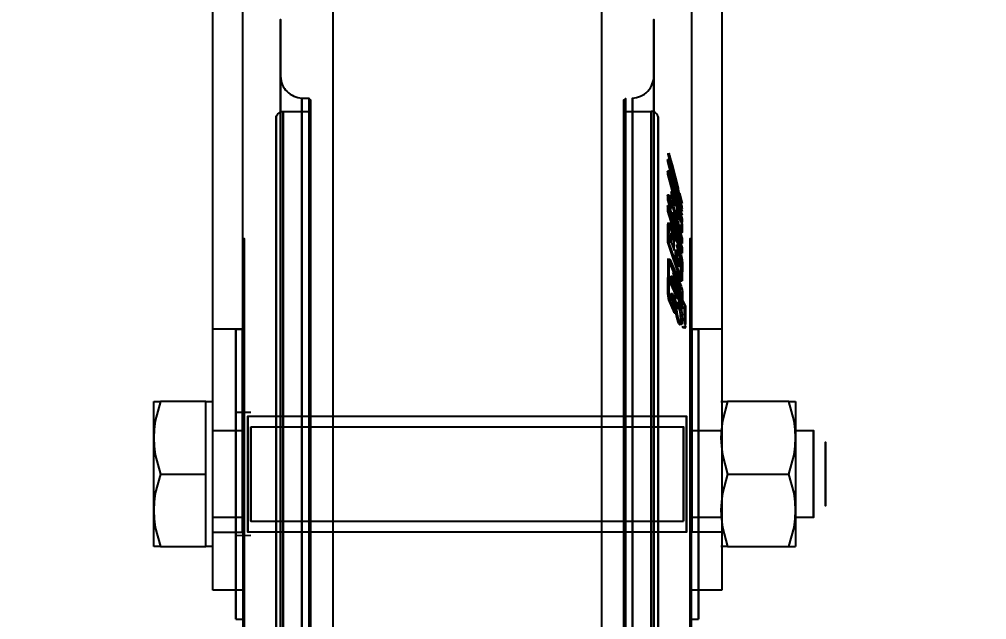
# Model space of a CAD drawing. Header units: millimetres. Extents: x 10366 to 13995, y 24552 to 29685.
# Drawn here: x 12621.7 to 12688.4, y 27981.8 to 28023.2 of the extents above; entities that cross this region are included whole.
import ezdxf

# ---------------------------------------------------------------- set-up
doc = ezdxf.new("R2010")
doc.units = ezdxf.units.MM
doc.header["$LTSCALE"] = 3
doc.layers.add('DomyÅ›lny', color=7, linetype='Continuous')
doc.styles.get("Standard").update_dxf_attribs({"font": 'arial.ttf'})
doc.dimstyles.new('MATEUSZ', dxfattribs={"dimtxt": 35, "dimasz": 16, "dimexe": 0.18, "dimexo": 0.0625, "dimgap": 0.09, "dimtad": 0, "dimdec": 0, "dimdsep": 46, "dimtxsty": 'Standard', "dimblk": 'DOT', "dimcen": 0.09, "dimse1": 1, "dimse2": 1, "dimadec": 0, "dimazin": 0, "dimtfac": 1, "dimtdec": 0, "dimtofl": 0, "dimtmove": 0, "dimatfit": 3, "dimfxl": 1, "dimtolj": 1, "dimtzin": 0, "dimlwd": 9, "dimlwe": 9, "dimarcsym": 0})

# ---------------------------------------------------------------- blocks, each defined once
blk = doc.blocks.new('_Dot')
at = {"color": 0, "linetype": 'ByBlock', "lineweight": -2}
blk.add_line((-0.5, 0), (-1, 0), dxfattribs=at)
at = {"color": 0, "linetype": 'ByBlock', "const_width": 0.5}
blk.add_lwpolyline([(-0.25, 0, 1), (0.25, 0, 1)], format="xyb", close=True, dxfattribs=at)
blk = doc.blocks.new('*D19')
at = {"color": 0, "lineweight": 9, "transparency": 16777216}
for p, q in [((12499.035, 27999.828), (12499.035, 28015.828)), ((12499.035, 27938.583), (12499.035, 27922.583))]:
    blk.add_line(p, q, dxfattribs=at)
at = {"layer": 'Defpoints', "color": 0, "transparency": 16777216}
for p in [(12670.171, 27983.828), (12499.035, 27954.583), (12520.255, 27954.583)]:
    blk.add_point(p, dxfattribs=at)
at = {"color": 0, "lineweight": 9, "transparency": 16777216, "xscale": 16, "yscale": 16, "zscale": 16}
for p, rotation in [((12499.035, 27983.828), 270), ((12499.035, 27954.583), 90)]:
    blk.add_blockref('_Dot', p, dxfattribs=dict(at, rotation=rotation))
at = {"color": 0, "transparency": 16777216, "insert": (12499.035, 27897.09), "char_height": 35, "attachment_point": 5, "rotation": 90}
blk.add_mtext('\\A1;29', dxfattribs=at)
blk = doc.blocks.new('*D21')
at = {"color": 0, "lineweight": 9, "transparency": 16777216}
for p, q in [((12686.171, 27894.429), (12867.817, 27894.429)), ((13128.238, 27894.429), (12946.592, 27894.429))]:
    blk.add_line(p, q, dxfattribs=at)
at = {"layer": 'Defpoints', "color": 0, "transparency": 16777216}
for p in [(12670.171, 27983.828), (13144.238, 27983.828), (13144.238, 27894.429)]:
    blk.add_point(p, dxfattribs=at)
at = {"color": 0, "lineweight": 9, "transparency": 16777216, "xscale": 16, "yscale": 16, "zscale": 16, "rotation": 180}
blk.add_blockref('_Dot', (12670.171, 27894.429), dxfattribs=at)
at = {"color": 0, "lineweight": 9, "transparency": 16777216, "xscale": 16, "yscale": 16, "zscale": 16}
blk.add_blockref('_Dot', (13144.238, 27894.429), dxfattribs=at)
at = {"color": 0, "transparency": 16777216, "insert": (12907.204, 27894.429), "char_height": 35, "attachment_point": 5}
blk.add_mtext('\\A1;474', dxfattribs=at)

msp = doc.modelspace()

# ---------------------------------------------------------------- linework, layer by layer
at = {"layer": 'DomyÅ›lny'}
for p, q in [((12635.053, 28001.809), (12635.053, 28029.498)), ((12637.112, 28029.498), (12637.112, 28001.809)), ((12668.111, 28001.809), (12668.111, 28029.498)), ((12670.171, 28029.498), (12670.171, 28001.809)), ((12641.701, 28017.728), (12641.202, 28017.729)), ((12639.927, 28016.828), (12641.695, 28016.828)), ((12663.528, 28016.828), (12665.297, 28016.828)), ((12666.424, 28013.525), (12666.53, 28013.525)), ((12667.34, 28010.122), (12666.424, 28013.525)), ((12666.45, 28013.894), (12666.556, 28013.894)), ((12666.451, 28013.905), (12666.557, 28013.905)), ((12666.53, 28013.525), (12667.446, 28010.122)), ((12666.422, 28013.371), (12666.528, 28013.371)), ((12666.423, 28012.498), (12666.529, 28012.498)), ((12666.537, 28012.718), (12666.43, 28012.718)), ((12666.424, 28011.087), (12666.531, 28011.087)), ((12666.608, 28010.483), (12666.424, 28011.087)), ((12666.531, 28011.087), (12666.714, 28010.483)), ((12666.682, 28011.299), (12666.788, 28011.299)), ((12666.86, 28010.684), (12666.682, 28011.299)), ((12666.788, 28011.299), (12666.967, 28010.684)), ((12667.264, 28011.207), (12667.45, 28010.5)), ((12666.528, 28010.738), (12666.422, 28010.738)), ((12666.422, 28010.738), (12666.605, 28010.134)), ((12666.424, 28010.332), (12666.53, 28010.332)), ((12667.34, 28007.435), (12666.424, 28010.332)), ((12666.711, 28010.134), (12666.528, 28010.738)), ((12666.53, 28010.332), (12667.446, 28007.435)), ((12666.605, 28010.134), (12666.711, 28010.134)), ((12666.787, 28010.241), (12667.447, 28008.068)), ((12666.967, 28010.684), (12666.86, 28010.684)), ((12666.422, 28009.944), (12666.528, 28009.944)), ((12667.015, 28010.076), (12667.221, 28009.366)), ((12667.264, 28009.66), (12667.448, 28009.028)), ((12666.436, 28008.982), (12666.542, 28008.982)), ((12666.71, 28008.586), (12666.6, 28008.906)), ((12666.706, 28008.906), (12666.816, 28008.586)), ((12667.338, 28009.186), (12667.444, 28009.186)), ((12667.448, 28009.028), (12667.342, 28009.028)), ((12666.712, 28008.349), (12666.605, 28008.349)), ((12666.614, 28008.401), (12666.721, 28008.401)), ((12666.65, 28008.329), (12666.757, 28008.329)), ((12666.65, 28008.329), (12666.74, 28008.068)), ((12666.846, 28008.068), (12666.757, 28008.329)), ((12667.45, 28008.533), (12667.344, 28008.533)), ((12666.424, 28007.822), (12666.53, 28007.822)), ((12666.708, 28007.776), (12666.889, 28007.249)), ((12666.987, 28007.897), (12666.881, 28007.897)), ((12667.176, 28007.27), (12667.046, 28007.649)), ((12667.152, 28007.649), (12667.282, 28007.27)), ((12667.338, 28007.718), (12667.444, 28007.718)), ((12667.447, 28008.068), (12667.34, 28008.068)), ((12667.446, 28007.435), (12667.34, 28007.435)), ((12667.029, 28007.281), (12667.132, 28006.982)), ((12667.238, 28006.982), (12667.132, 28006.982)), ((12667.238, 28006.982), (12667.136, 28007.281)), ((12667.176, 28007.27), (12667.282, 28007.27)), ((12667.338, 28007.046), (12667.444, 28007.046)), ((12666.444, 28006.506), (12666.551, 28006.506)), ((12667.174, 28006.108), (12666.981, 28006.672)), ((12667.087, 28006.672), (12667.281, 28006.108)), ((12667.458, 28006.361), (12667.352, 28006.361)), ((12666.661, 28005.469), (12666.767, 28005.469)), ((12666.833, 28005.629), (12666.803, 28005.718)), ((12666.775, 28004.945), (12666.669, 28004.945)), ((12667.338, 28005.156), (12667.444, 28005.156)), ((12666.432, 28004.293), (12666.538, 28004.293)), ((12666.671, 28004.269), (12666.777, 28004.269)), ((12666.671, 28004.269), (12667.132, 28003.228)), ((12667.238, 28003.228), (12666.777, 28004.269)), ((12667.164, 28004.332), (12667.27, 28004.332)), ((12667.466, 28004.319), (12667.359, 28004.319)), ((12667.17, 28003.482), (12667.276, 28003.482)), ((12667.171, 28003.896), (12667.277, 28003.896)), ((12666.879, 28002.95), (12666.985, 28002.95)), ((12667.366, 28003.215), (12667.473, 28003.215)), ((12667.693, 28003.377), (12667.587, 28003.377)), ((12667.142, 28002.312), (12667.248, 28002.312)), ((12667.356, 28002.426), (12667.462, 28002.426)), ((12667.598, 28002.15), (12667.705, 28002.15)), ((12635.053, 27987.828), (12635.053, 28001.809)), ((12637.112, 28001.809), (12635.053, 28001.809)), ((12636.649, 28001.828), (12637.164, 28001.828)), ((12637.112, 27987.828), (12637.112, 28001.809)), ((12667.594, 28002.051), (12667.7, 28002.051)), ((12668.059, 28001.828), (12668.574, 28001.828)), ((12670.171, 28001.809), (12668.111, 28001.809)), ((12668.111, 28001.809), (12668.111, 27987.828)), ((12670.171, 28001.809), (12670.171, 27987.828)), ((12634.589, 27996.828), (12631.445, 27996.828)), ((12634.589, 27994.328), (12634.589, 27996.828)), ((12634.589, 27996.828), (12635.104, 27996.828)), ((12674.808, 27996.828), (12670.579, 27996.828)), ((12637.68, 27996.064), (12636.648, 27996.078)), ((12637.473, 27995.828), (12667.75, 27995.828)), ((12635.104, 27994.828), (12637.164, 27994.828)), ((12637.679, 27995.078), (12667.545, 27995.078)), ((12668.059, 27994.828), (12670.119, 27994.828)), ((12675.268, 27994.828), (12676.504, 27994.828)), ((12634.589, 27991.828), (12634.589, 27994.328)), ((12631.445, 27991.828), (12634.589, 27991.828)), ((12634.589, 27989.328), (12634.589, 27991.828)), ((12670.579, 27991.828), (12674.808, 27991.828)), ((12634.589, 27986.828), (12634.589, 27989.328)), ((12637.164, 27988.828), (12635.104, 27988.828)), ((12670.119, 27988.828), (12668.059, 27988.828)), ((12676.504, 27988.828), (12675.268, 27988.828)), ((12637.679, 27988.578), (12667.545, 27988.578)), ((12635.053, 27987.828), (12637.112, 27987.828)), ((12637.68, 27987.592), (12636.648, 27987.578)), ((12667.75, 27987.828), (12637.473, 27987.828)), ((12670.171, 27987.828), (12668.111, 27987.828)), ((12631.445, 27986.828), (12634.589, 27986.828)), ((12635.104, 27986.828), (12634.589, 27986.828)), ((12670.579, 27986.828), (12674.808, 27986.828)), ((12637.112, 27983.828), (12635.053, 27983.828)), ((12670.171, 27983.828), (12668.111, 27983.828)), ((12636.649, 27981.828), (12637.164, 27981.828)), ((12668.059, 27981.828), (12668.574, 27981.828))]:
    msp.add_line(p, q, dxfattribs=at)
for points in [[(12643.343, 28027.946, 0), (12643.343, 28027.946, 0), (12643.343, 28027.946, 0), (12643.343, 28027.946, 0), (12643.343, 28027.946, 0), (12643.343, 28027.946, 0), (12643.343, 28027.946, 0), (12643.343, 28027.946, 0), (12643.343, 28027.946, 0), (12643.343, 28027.946, 0), (12643.343, 28027.944, 0), (12643.343, 28027.936, 0), (12643.343, 28027.907, 0), (12643.343, 28027.786, 0), (12643.343, 28027.285, 0), (12643.343, 28025.163, 0), (12643.343, 28003.283, 0), (12643.343, 27962.583, 0)], [(12661.88, 28027.946, 0), (12661.88, 28027.946, 0), (12661.88, 28027.946, 0), (12661.88, 28027.946, 0), (12661.88, 28027.946, 0), (12661.88, 28027.946, 0), (12661.88, 28027.946, 0), (12661.88, 28027.946, 0), (12661.88, 28027.946, 0), (12661.88, 28027.946, 0), (12661.88, 28027.944, 0), (12661.88, 28027.936, 0), (12661.88, 28027.907, 0), (12661.88, 28027.786, 0), (12661.88, 28027.285, 0), (12661.88, 28025.163, 0), (12661.88, 28003.283, 0), (12661.88, 27962.583, 0)], [(12639.739, 27977.247, 0), (12639.739, 28016.121, 0), (12639.739, 28021.499, 0), (12639.739, 28022.776, 0), (12639.739, 28023.079, 0), (12639.739, 28023.153, 0), (12639.739, 28023.171, 0), (12639.739, 28023.175, 0), (12639.739, 28023.176, 0), (12639.739, 28023.176, 0), (12639.739, 28023.176, 0), (12639.739, 28023.176, 0), (12639.739, 28023.176, 0), (12639.739, 28023.176, 0), (12639.739, 28023.176, 0), (12639.739, 28023.176, 0), (12639.739, 28023.176, 0), (12639.739, 28023.176, 0), (12639.739, 28023.176, 0), (12639.739, 28023.176, 0), (12639.739, 28023.176, 0), (12639.739, 28023.176, 0), (12639.739, 28023.176, 0), (12639.739, 28023.176, 0), (12639.739, 28023.174, 0), (12639.739, 28023.166, 0), (12639.739, 28023.135, 0), (12639.739, 28023.008, 0), (12639.739, 28022.478, 0), (12639.739, 28020.23, 0), (12639.739, 27962.583, 0)], [(12665.485, 27977.247, 0), (12665.485, 28016.121, 0), (12665.485, 28021.499, 0), (12665.485, 28022.776, 0), (12665.485, 28023.079, 0), (12665.485, 28023.153, 0), (12665.485, 28023.171, 0), (12665.485, 28023.175, 0), (12665.485, 28023.176, 0), (12665.485, 28023.176, 0), (12665.485, 28023.176, 0), (12665.485, 28023.176, 0), (12665.485, 28023.176, 0), (12665.485, 28023.176, 0), (12665.485, 28023.176, 0), (12665.485, 28023.176, 0), (12665.485, 28023.176, 0), (12665.485, 28023.176, 0), (12665.485, 28023.176, 0), (12665.485, 28023.176, 0), (12665.485, 28023.176, 0), (12665.485, 28023.176, 0), (12665.485, 28023.176, 0), (12665.485, 28023.176, 0), (12665.485, 28023.174, 0), (12665.485, 28023.166, 0), (12665.485, 28023.135, 0), (12665.485, 28023.008, 0), (12665.485, 28022.478, 0), (12665.485, 28020.23, 0), (12665.485, 27962.583, 0)], [(12639.739, 28019.251, 0), (12639.746, 28019.106, 0), (12639.769, 28018.956, 0), (12639.806, 28018.813, 0), (12639.858, 28018.674, 0), (12639.922, 28018.542, 0), (12639.999, 28018.418, 0), (12640.088, 28018.301, 0), (12640.186, 28018.196, 0), (12640.294, 28018.1, 0), (12640.409, 28018.015, 0), (12640.531, 28017.941, 0), (12640.66, 28017.879, 0), (12640.791, 28017.83, 0), (12640.927, 28017.792, 0), (12641.064, 28017.766, 0), (12641.202, 28017.753, 0)], [(12664.021, 28017.753, 0), (12664.295, 28017.792, 0), (12664.434, 28017.83, 0), (12664.571, 28017.882, 0), (12664.705, 28017.948, 0), (12664.833, 28018.028, 0), (12664.954, 28018.12, 0), (12665.065, 28018.223, 0), (12665.165, 28018.337, 0), (12665.252, 28018.459, 0), (12665.325, 28018.587, 0), (12665.384, 28018.72, 0), (12665.43, 28018.854, 0), (12665.461, 28018.989, 0), (12665.479, 28019.122, 0), (12665.485, 28019.251, 0)], [(12641.202, 27969.099, 0), (12641.202, 28013.834, 0), (12641.202, 28017.635, 0), (12641.202, 28017.731, 0), (12641.202, 28017.75, 0), (12641.202, 28017.753, 0), (12641.202, 28017.753, 0), (12641.202, 28017.753, 0), (12641.202, 28017.753, 0), (12641.202, 28017.753, 0), (12641.202, 28017.753, 0), (12641.202, 28017.753, 0), (12641.202, 28017.753, 0), (12641.202, 28017.753, 0), (12641.202, 28017.753, 0), (12641.202, 28017.753, 0), (12641.202, 28017.753, 0), (12641.202, 28017.751, 0), (12641.202, 28017.743, 0), (12641.202, 28017.709, 0), (12641.202, 28017.572, 0), (12641.202, 28016.997, 0), (12641.202, 28014.558, 0), (12641.202, 27965.902, 0)], [(12641.202, 27965.902, 0), (12641.202, 27965.902, 0), (12641.202, 27965.902, 0), (12641.202, 27965.902, 0), (12641.202, 27965.902, 0), (12641.202, 27965.902, 0), (12641.202, 27965.902, 0), (12641.202, 27965.903, 0), (12641.202, 27965.903, 0), (12641.202, 27965.903, 0), (12641.202, 27965.905, 0), (12641.202, 27965.914, 0), (12641.202, 27965.947, 0), (12641.202, 27966.085, 0), (12641.202, 27966.659, 0), (12641.202, 27969.099, 0), (12641.202, 28017.753, 0)], [(12641.701, 27965.928, 0), (12641.701, 27965.928, 0), (12641.701, 27965.928, 0), (12641.701, 27965.928, 0), (12641.701, 27965.928, 0), (12641.701, 27965.928, 0), (12641.701, 27965.928, 0), (12641.701, 27965.928, 0), (12641.701, 27965.928, 0), (12641.701, 27965.929, 0), (12641.701, 27965.931, 0), (12641.701, 27965.939, 0), (12641.701, 27965.972, 0), (12641.701, 27966.11, 0), (12641.701, 27966.684, 0), (12641.701, 27969.121, 0), (12641.701, 28017.728, 0)], [(12641.701, 27969.12, 0), (12641.701, 28017.728, 0), (12641.701, 28017.728, 0), (12641.701, 28017.728, 0), (12641.701, 28017.728, 0), (12641.701, 28017.728, 0), (12641.701, 28017.728, 0), (12641.701, 28017.728, 0), (12641.701, 28017.728, 0), (12641.701, 28017.727, 0), (12641.701, 28017.725, 0), (12641.701, 28017.717, 0), (12641.701, 28017.684, 0), (12641.701, 28017.546, 0), (12641.701, 28016.972, 0), (12641.701, 28014.535, 0), (12641.701, 27969.844, 0)], [(12641.798, 27969.208, 0), (12641.798, 28013.727, 0), (12641.798, 28017.51, 0), (12641.798, 28017.605, 0), (12641.798, 28017.625, 0), (12641.798, 28017.628, 0), (12641.798, 28017.628, 0), (12641.798, 28017.628, 0), (12641.798, 28017.628, 0), (12641.798, 28017.628, 0), (12641.798, 28017.628, 0), (12641.798, 28017.628, 0), (12641.798, 28017.628, 0), (12641.798, 28017.628, 0), (12641.798, 28017.628, 0), (12641.798, 28017.628, 0), (12641.798, 28017.628, 0), (12641.798, 28017.626, 0), (12641.798, 28017.617, 0), (12641.798, 28017.584, 0), (12641.798, 28017.447, 0), (12641.798, 28016.876, 0), (12641.798, 28014.448, 0), (12641.798, 27966.028, 0)], [(12663.425, 27969.208, 0), (12663.425, 28013.727, 0), (12663.425, 28017.51, 0), (12663.425, 28017.605, 0), (12663.425, 28017.625, 0), (12663.425, 28017.628, 0), (12663.425, 28017.628, 0), (12663.425, 28017.628, 0), (12663.425, 28017.628, 0), (12663.425, 28017.628, 0), (12663.425, 28017.628, 0), (12663.425, 28017.628, 0), (12663.425, 28017.628, 0), (12663.425, 28017.628, 0), (12663.425, 28017.628, 0), (12663.425, 28017.628, 0), (12663.425, 28017.628, 0), (12663.425, 28017.626, 0), (12663.425, 28017.617, 0), (12663.425, 28017.584, 0), (12663.425, 28017.447, 0), (12663.425, 28016.876, 0), (12663.425, 28014.448, 0), (12663.425, 27966.028, 0)], [(12663.523, 27969.121, 0), (12663.523, 28013.812, 0), (12663.523, 28017.61, 0), (12663.523, 28017.705, 0), (12663.523, 28017.725, 0), (12663.523, 28017.728, 0), (12663.523, 28017.728, 0), (12663.523, 28017.728, 0), (12663.523, 28017.728, 0), (12663.523, 28017.728, 0), (12663.523, 28017.728, 0), (12663.523, 28017.728, 0), (12663.523, 28017.728, 0), (12663.523, 28017.728, 0), (12663.523, 28017.728, 0), (12663.523, 28017.728, 0), (12663.523, 28017.727, 0), (12663.523, 28017.725, 0), (12663.523, 28017.717, 0), (12663.523, 28017.684, 0), (12663.523, 28017.546, 0), (12663.523, 28016.972, 0), (12663.523, 28014.536, 0), (12663.523, 27965.928, 0)], [(12664.021, 27969.098, 0), (12664.021, 28017.753, 0), (12664.021, 28017.753, 0), (12664.021, 28017.753, 0), (12664.021, 28017.753, 0), (12664.021, 28017.753, 0), (12664.021, 28017.753, 0), (12664.021, 28017.753, 0), (12664.021, 28017.753, 0), (12664.021, 28017.753, 0), (12664.021, 28017.751, 0), (12664.021, 28017.743, 0), (12664.021, 28017.709, 0), (12664.021, 28017.572, 0), (12664.021, 28016.997, 0), (12664.021, 28014.557, 0), (12664.021, 27969.822, 0)], [(12639.428, 28016.451, 0), (12639.455, 28016.528, 0), (12639.493, 28016.598, 0), (12639.545, 28016.663, 0), (12639.606, 28016.719, 0), (12639.677, 28016.765, 0), (12639.755, 28016.799, 0), (12639.839, 28016.82, 0), (12639.927, 28016.828, 0)], [(12639.927, 27969.91, 0), (12639.927, 28013.048, 0), (12639.927, 28016.714, 0), (12639.927, 28016.806, 0), (12639.927, 28016.825, 0), (12639.927, 28016.828, 0), (12639.927, 28016.828, 0), (12639.927, 28016.828, 0), (12639.927, 28016.828, 0), (12639.927, 28016.828, 0), (12639.927, 28016.828, 0), (12639.927, 28016.828, 0), (12639.927, 28016.828, 0), (12639.927, 28016.828, 0), (12639.927, 28016.828, 0), (12639.927, 28016.828, 0), (12639.927, 28016.827, 0), (12639.927, 28016.825, 0), (12639.927, 28016.817, 0), (12639.927, 28016.785, 0), (12639.927, 28016.653, 0), (12639.927, 28016.099, 0), (12639.927, 28013.746, 0), (12639.927, 27966.828, 0)], [(12665.297, 27969.91, 0), (12665.297, 28013.048, 0), (12665.297, 28016.714, 0), (12665.297, 28016.806, 0), (12665.297, 28016.825, 0), (12665.297, 28016.828, 0), (12665.297, 28016.828, 0), (12665.297, 28016.828, 0), (12665.297, 28016.828, 0), (12665.297, 28016.828, 0), (12665.297, 28016.828, 0), (12665.297, 28016.828, 0), (12665.297, 28016.828, 0), (12665.297, 28016.828, 0), (12665.297, 28016.828, 0), (12665.297, 28016.828, 0), (12665.297, 28016.827, 0), (12665.297, 28016.825, 0), (12665.297, 28016.817, 0), (12665.297, 28016.785, 0), (12665.297, 28016.653, 0), (12665.297, 28016.099, 0), (12665.297, 28013.746, 0), (12665.297, 27966.828, 0)], [(12665.796, 28016.451, 0), (12665.765, 28016.535, 0), (12665.746, 28016.573, 0), (12665.696, 28016.643, 0), (12665.637, 28016.704, 0), (12665.569, 28016.752, 0), (12665.495, 28016.79, 0), (12665.418, 28016.814, 0), (12665.358, 28016.824, 0), (12665.297, 28016.828, 0)], [(12639.428, 27970.24, 0), (12639.428, 28012.728, 0), (12639.428, 28016.339, 0), (12639.428, 28016.43, 0), (12639.428, 28016.448, 0), (12639.428, 28016.451, 0), (12639.428, 28016.451, 0), (12639.428, 28016.451, 0), (12639.428, 28016.451, 0), (12639.428, 28016.451, 0), (12639.428, 28016.451, 0), (12639.428, 28016.451, 0), (12639.428, 28016.451, 0), (12639.428, 28016.451, 0), (12639.428, 28016.451, 0), (12639.428, 28016.451, 0), (12639.428, 28016.451, 0), (12639.428, 28016.449, 0), (12639.428, 28016.441, 0), (12639.428, 28016.409, 0), (12639.428, 28016.279, 0), (12639.428, 28015.733, 0), (12639.428, 28013.416, 0), (12639.428, 27967.205, 0)], [(12665.796, 27970.24, 0), (12665.796, 28012.728, 0), (12665.796, 28016.339, 0), (12665.796, 28016.43, 0), (12665.796, 28016.448, 0), (12665.796, 28016.451, 0), (12665.796, 28016.451, 0), (12665.796, 28016.451, 0), (12665.796, 28016.451, 0), (12665.796, 28016.451, 0), (12665.796, 28016.451, 0), (12665.796, 28016.451, 0), (12665.796, 28016.451, 0), (12665.796, 28016.451, 0), (12665.796, 28016.451, 0), (12665.796, 28016.451, 0), (12665.796, 28016.451, 0), (12665.796, 28016.449, 0), (12665.796, 28016.441, 0), (12665.796, 28016.409, 0), (12665.796, 28016.279, 0), (12665.796, 28015.733, 0), (12665.796, 28013.416, 0), (12665.796, 27967.205, 0)], [(12666.424, 28013.525, 0), (12666.422, 28013.371, 0)], [(12666.45, 28013.894, 0), (12666.45, 28013.9, 0), (12666.45, 28013.903, 0), (12666.45, 28013.904, 0), (12666.45, 28013.904, 0), (12666.45, 28013.904, 0), (12666.451, 28013.904, 0), (12666.451, 28013.904, 0), (12666.451, 28013.904, 0), (12666.451, 28013.905, 0), (12666.451, 28013.905, 0), (12666.451, 28013.905, 0), (12666.451, 28013.905, 0), (12666.451, 28013.905, 0), (12666.451, 28013.905, 0), (12666.451, 28013.905, 0), (12666.451, 28013.905, 0), (12666.451, 28013.905, 0), (12666.451, 28013.905, 0), (12666.451, 28013.905, 0), (12666.451, 28013.904, 0), (12666.452, 28013.904, 0), (12666.452, 28013.904, 0), (12666.452, 28013.904, 0), (12666.453, 28013.902, 0), (12666.455, 28013.899, 0), (12666.463, 28013.874, 0), (12666.662, 28013.137, 0)], [(12666.528, 28013.371, 0), (12666.53, 28013.525, 0)], [(12666.768, 28013.137, 0), (12666.642, 28013.613, 0), (12666.604, 28013.755, 0), (12666.579, 28013.843, 0), (12666.563, 28013.895, 0), (12666.559, 28013.903, 0), (12666.558, 28013.904, 0), (12666.558, 28013.904, 0), (12666.558, 28013.904, 0), (12666.558, 28013.904, 0), (12666.558, 28013.905, 0), (12666.557, 28013.905, 0), (12666.557, 28013.905, 0), (12666.557, 28013.905, 0), (12666.557, 28013.905, 0), (12666.557, 28013.905, 0), (12666.557, 28013.905, 0), (12666.557, 28013.905, 0), (12666.557, 28013.905, 0), (12666.557, 28013.905, 0), (12666.557, 28013.905, 0), (12666.557, 28013.904, 0), (12666.557, 28013.904, 0), (12666.557, 28013.904, 0), (12666.557, 28013.904, 0), (12666.557, 28013.904, 0), (12666.557, 28013.903, 0), (12666.556, 28013.902, 0), (12666.556, 28013.9, 0), (12666.556, 28013.894, 0)], [(12666.422, 28013.371, 0), (12667.338, 28009.968, 0)], [(12667.444, 28009.968, 0), (12666.528, 28013.371, 0)], [(12667.19, 28011.535, 0), (12666.768, 28013.137, 0)], [(12666.931, 28012.178, 0), (12666.794, 28012.753, 0), (12666.785, 28012.803, 0), (12666.781, 28012.829, 0), (12666.78, 28012.853, 0)], [(12666.782, 28012.971, 0), (12666.783, 28012.974, 0), (12666.783, 28012.975, 0), (12666.783, 28012.976, 0), (12666.783, 28012.976, 0), (12666.783, 28012.976, 0), (12666.783, 28012.976, 0), (12666.783, 28012.976, 0), (12666.783, 28012.976, 0), (12666.783, 28012.976, 0), (12666.783, 28012.976, 0), (12666.783, 28012.976, 0), (12666.783, 28012.976, 0), (12666.783, 28012.976, 0), (12666.784, 28012.976, 0), (12666.784, 28012.976, 0), (12666.784, 28012.976, 0), (12666.784, 28012.976, 0), (12666.784, 28012.976, 0), (12666.784, 28012.976, 0), (12666.785, 28012.975, 0), (12666.786, 28012.974, 0), (12666.788, 28012.967, 0), (12666.8, 28012.934, 0), (12666.831, 28012.83, 0), (12666.937, 28012.443, 0)], [(12666.43, 28012.718, 0), (12666.423, 28012.498, 0)], [(12666.423, 28012.498, 0), (12667.338, 28009.186, 0)], [(12667.346, 28009.406, 0), (12666.43, 28012.718, 0)], [(12666.529, 28012.498, 0), (12666.537, 28012.718, 0)], [(12667.444, 28009.186, 0), (12666.529, 28012.498, 0)], [(12666.537, 28012.718, 0), (12667.453, 28009.406, 0)], [(12666.789, 28012.263, 0), (12667.108, 28010.907, 0)], [(12667.286, 28010.834, 0), (12666.931, 28012.178, 0)], [(12667.454, 28009.673, 0), (12667.122, 28010.627, 0), (12667.045, 28010.936, 0), (12666.795, 28012.015, 0)], [(12667.097, 28011.837, 0), (12667.24, 28011.12, 0)], [(12666.424, 28011.087, 0), (12666.422, 28010.738, 0)], [(12666.528, 28010.738, 0), (12666.531, 28011.087, 0)], [(12666.682, 28011.299, 0), (12666.683, 28010.803, 0)], [(12666.79, 28010.803, 0), (12666.788, 28011.299, 0)], [(12666.94, 28010.013, 0), (12666.875, 28010.264, 0), (12666.806, 28010.623, 0), (12666.79, 28010.803, 0)], [(12667.108, 28010.907, 0), (12667.446, 28009.926, 0)], [(12667.452, 28010.308, 0), (12667.451, 28010.305, 0), (12667.451, 28010.304, 0), (12667.451, 28010.304, 0), (12667.451, 28010.303, 0), (12667.451, 28010.303, 0), (12667.45, 28010.303, 0), (12667.45, 28010.303, 0), (12667.45, 28010.303, 0), (12667.45, 28010.303, 0), (12667.45, 28010.303, 0), (12667.45, 28010.303, 0), (12667.45, 28010.303, 0), (12667.45, 28010.303, 0), (12667.449, 28010.303, 0), (12667.449, 28010.303, 0), (12667.449, 28010.303, 0), (12667.449, 28010.304, 0), (12667.448, 28010.304, 0), (12667.447, 28010.305, 0), (12667.445, 28010.309, 0), (12667.439, 28010.321, 0), (12667.428, 28010.35, 0), (12667.404, 28010.42, 0), (12667.388, 28010.471, 0), (12667.286, 28010.834, 0)], [(12666.424, 28010.332, 0), (12666.422, 28009.944, 0)], [(12666.528, 28009.944, 0), (12666.53, 28010.332, 0)], [(12666.605, 28010.134, 0), (12666.608, 28010.483, 0)], [(12666.714, 28010.483, 0), (12666.711, 28010.134, 0)], [(12666.863, 28010.311, 0), (12666.86, 28010.684, 0)], [(12666.967, 28010.684, 0), (12666.97, 28010.311, 0)], [(12666.422, 28009.944, 0), (12667.338, 28007.046, 0)], [(12667.444, 28007.046, 0), (12666.528, 28009.944, 0)], [(12666.678, 28009.892, 0), (12667.338, 28007.718, 0)], [(12667.444, 28007.718, 0), (12666.785, 28009.892, 0)], [(12666.834, 28010.013, 0), (12667.182, 28008.812, 0)], [(12667.289, 28008.812, 0), (12666.94, 28010.013, 0)], [(12666.436, 28008.982, 0), (12666.424, 28007.822, 0)], [(12666.6, 28008.906, 0), (12666.545, 28009.041, 0), (12666.532, 28009.064, 0), (12666.516, 28009.087, 0), (12666.506, 28009.099, 0), (12666.496, 28009.109, 0), (12666.49, 28009.113, 0), (12666.485, 28009.116, 0), (12666.479, 28009.118, 0), (12666.477, 28009.118, 0), (12666.475, 28009.119, 0), (12666.472, 28009.119, 0), (12666.47, 28009.118, 0), (12666.468, 28009.118, 0), (12666.466, 28009.117, 0), (12666.465, 28009.116, 0), (12666.463, 28009.115, 0), (12666.46, 28009.113, 0), (12666.457, 28009.11, 0), (12666.454, 28009.107, 0), (12666.45, 28009.1, 0), (12666.447, 28009.093, 0), (12666.444, 28009.081, 0), (12666.439, 28009.056, 0), (12666.436, 28008.982, 0)], [(12666.53, 28007.822, 0), (12666.542, 28008.982, 0)], [(12666.542, 28008.982, 0), (12666.544, 28009.037, 0), (12666.547, 28009.065, 0), (12666.553, 28009.09, 0), (12666.556, 28009.097, 0), (12666.559, 28009.105, 0), (12666.562, 28009.108, 0), (12666.565, 28009.112, 0), (12666.568, 28009.114, 0), (12666.57, 28009.116, 0), (12666.571, 28009.117, 0), (12666.573, 28009.117, 0), (12666.575, 28009.118, 0), (12666.577, 28009.118, 0), (12666.58, 28009.119, 0), (12666.582, 28009.118, 0), (12666.585, 28009.118, 0), (12666.587, 28009.117, 0), (12666.59, 28009.116, 0), (12666.596, 28009.114, 0), (12666.601, 28009.11, 0), (12666.607, 28009.105, 0), (12666.618, 28009.093, 0), (12666.635, 28009.069, 0), (12666.65, 28009.043, 0), (12666.682, 28008.973, 0), (12666.706, 28008.906, 0)], [(12667.45, 28008.533, 0), (12667.449, 28008.51, 0), (12667.446, 28008.491, 0), (12667.444, 28008.483, 0), (12667.443, 28008.48, 0), (12667.441, 28008.477, 0), (12667.44, 28008.476, 0), (12667.439, 28008.475, 0), (12667.438, 28008.474, 0), (12667.437, 28008.474, 0), (12667.436, 28008.473, 0), (12667.435, 28008.473, 0), (12667.434, 28008.473, 0), (12667.434, 28008.473, 0), (12667.432, 28008.473, 0), (12667.431, 28008.473, 0), (12667.43, 28008.474, 0), (12667.428, 28008.475, 0), (12667.425, 28008.477, 0), (12667.422, 28008.479, 0), (12667.416, 28008.486, 0), (12667.404, 28008.503, 0), (12667.384, 28008.541, 0), (12667.289, 28008.812, 0)], [(12667.338, 28009.186, 0), (12667.346, 28009.406, 0)], [(12667.344, 28008.533, 0), (12667.342, 28009.028, 0)], [(12667.453, 28009.406, 0), (12667.444, 28009.186, 0)], [(12667.448, 28009.028, 0), (12667.45, 28008.533, 0)], [(12666.602, 28007.776, 0), (12666.605, 28008.349, 0)], [(12666.712, 28008.349, 0), (12666.708, 28007.776, 0)], [(12666.881, 28007.897, 0), (12666.865, 28008.017, 0), (12666.849, 28008.1, 0), (12666.71, 28008.586, 0)], [(12666.816, 28008.586, 0), (12666.831, 28008.543, 0), (12666.942, 28008.16, 0), (12666.975, 28007.992, 0), (12666.987, 28007.897, 0)], [(12637.164, 27978.021, 0), (12637.164, 28005.196, 0), (12637.164, 28007.505, 0), (12637.164, 28007.563, 0), (12637.164, 28007.575, 0), (12637.164, 28007.577, 0), (12637.164, 28007.577, 0), (12637.164, 28007.577, 0), (12637.164, 28007.577, 0), (12637.164, 28007.577, 0), (12637.164, 28007.577, 0), (12637.164, 28007.577, 0), (12637.164, 28007.577, 0), (12637.164, 28007.577, 0), (12637.164, 28007.577, 0), (12637.164, 28007.577, 0), (12637.164, 28007.577, 0), (12637.164, 28007.575, 0), (12637.164, 28007.57, 0), (12637.164, 28007.55, 0), (12637.164, 28007.467, 0), (12637.164, 28007.118, 0), (12637.164, 28005.636, 0), (12637.164, 27976.079, 0)], [(12637.228, 27977.587, 0), (12637.228, 28005.615, 0), (12637.228, 28007.997, 0), (12637.228, 28008.057, 0), (12637.228, 28008.069, 0), (12637.228, 28008.071, 0), (12637.228, 28008.071, 0), (12637.228, 28008.071, 0), (12637.228, 28008.071, 0), (12637.228, 28008.071, 0), (12637.228, 28008.071, 0), (12637.228, 28008.071, 0), (12637.228, 28008.071, 0), (12637.228, 28008.071, 0), (12637.228, 28008.071, 0), (12637.228, 28008.071, 0), (12637.228, 28008.071, 0), (12637.228, 28008.069, 0), (12637.228, 28008.064, 0), (12637.228, 28008.043, 0), (12637.228, 28007.957, 0), (12637.228, 28007.597, 0), (12637.228, 28006.069, 0), (12637.228, 27975.585, 0)], [(12666.424, 28007.822, 0), (12667.338, 28005.156, 0)], [(12667.444, 28005.156, 0), (12666.53, 28007.822, 0)], [(12666.893, 28007.822, 0), (12666.883, 28007.929, 0), (12666.868, 28007.996, 0), (12666.846, 28008.068, 0)], [(12666.889, 28007.249, 0), (12666.893, 28007.822, 0)], [(12666.987, 28007.897, 0), (12666.993, 28007.927, 0), (12666.995, 28007.934, 0), (12666.997, 28007.937, 0), (12666.998, 28007.94, 0), (12667, 28007.941, 0), (12667.001, 28007.943, 0), (12667.003, 28007.944, 0), (12667.004, 28007.945, 0), (12667.005, 28007.945, 0), (12667.007, 28007.946, 0), (12667.008, 28007.946, 0), (12667.009, 28007.946, 0), (12667.011, 28007.945, 0), (12667.013, 28007.945, 0), (12667.015, 28007.944, 0), (12667.016, 28007.943, 0), (12667.02, 28007.941, 0), (12667.024, 28007.936, 0), (12667.03, 28007.929, 0), (12667.045, 28007.906, 0), (12667.083, 28007.829, 0), (12667.152, 28007.649, 0)], [(12667.338, 28007.718, 0), (12667.34, 28008.068, 0)], [(12667.338, 28007.046, 0), (12667.34, 28007.435, 0)], [(12667.447, 28008.068, 0), (12667.444, 28007.718, 0)], [(12667.446, 28007.435, 0), (12667.444, 28007.046, 0)], [(12667.996, 27977.587, 0), (12667.996, 28008.071, 0), (12667.996, 28008.071, 0), (12667.996, 28008.071, 0), (12667.996, 28008.071, 0), (12667.996, 28008.071, 0), (12667.996, 28008.071, 0), (12667.996, 28008.071, 0), (12667.996, 28008.071, 0), (12667.996, 28008.071, 0), (12667.996, 28008.069, 0), (12667.996, 28008.064, 0), (12667.996, 28008.043, 0), (12667.996, 28007.957, 0), (12667.996, 28007.597, 0), (12667.996, 28006.069, 0), (12667.996, 27978.041, 0)], [(12668.059, 27978.02, 0), (12668.059, 28007.577, 0), (12668.059, 28007.577, 0), (12668.059, 28007.577, 0), (12668.059, 28007.577, 0), (12668.059, 28007.577, 0), (12668.059, 28007.577, 0), (12668.059, 28007.577, 0), (12668.059, 28007.577, 0), (12668.059, 28007.577, 0), (12668.059, 28007.575, 0), (12668.059, 28007.57, 0), (12668.059, 28007.55, 0), (12668.059, 28007.467, 0), (12668.059, 28007.117, 0), (12668.059, 28005.635, 0), (12668.059, 27978.46, 0)], [(12666.981, 28006.672, 0), (12666.984, 28007.302, 0)], [(12667.091, 28007.302, 0), (12667.087, 28006.672, 0)], [(12667.352, 28006.361, 0), (12667.342, 28006.505, 0), (12667.291, 28006.825, 0), (12667.176, 28007.27, 0)], [(12667.282, 28007.27, 0), (12667.287, 28007.257, 0), (12667.307, 28007.192, 0), (12667.371, 28006.949, 0), (12667.437, 28006.596, 0), (12667.458, 28006.361, 0)], [(12666.444, 28006.506, 0), (12666.432, 28004.293, 0)], [(12666.526, 28006.556, 0), (12666.498, 28006.614, 0), (12666.49, 28006.627, 0), (12666.483, 28006.637, 0), (12666.479, 28006.641, 0), (12666.477, 28006.643, 0), (12666.475, 28006.644, 0), (12666.472, 28006.646, 0), (12666.471, 28006.646, 0), (12666.47, 28006.647, 0), (12666.469, 28006.647, 0), (12666.468, 28006.647, 0), (12666.467, 28006.647, 0), (12666.465, 28006.647, 0), (12666.464, 28006.646, 0), (12666.463, 28006.646, 0), (12666.462, 28006.645, 0), (12666.461, 28006.644, 0), (12666.46, 28006.643, 0), (12666.458, 28006.64, 0), (12666.456, 28006.638, 0), (12666.453, 28006.631, 0), (12666.451, 28006.623, 0), (12666.448, 28006.606, 0), (12666.445, 28006.566, 0), (12666.444, 28006.506, 0)], [(12667.267, 28004.782, 0), (12666.526, 28006.556, 0)], [(12666.538, 28004.293, 0), (12666.551, 28006.506, 0)], [(12666.551, 28006.506, 0), (12666.552, 28006.584, 0), (12666.557, 28006.618, 0), (12666.558, 28006.626, 0), (12666.561, 28006.634, 0), (12666.563, 28006.637, 0), (12666.564, 28006.64, 0), (12666.566, 28006.643, 0), (12666.567, 28006.644, 0), (12666.569, 28006.645, 0), (12666.57, 28006.646, 0), (12666.571, 28006.646, 0), (12666.572, 28006.647, 0), (12666.574, 28006.647, 0), (12666.575, 28006.647, 0), (12666.576, 28006.647, 0), (12666.577, 28006.646, 0), (12666.578, 28006.646, 0), (12666.581, 28006.645, 0), (12666.583, 28006.643, 0), (12666.587, 28006.639, 0), (12666.595, 28006.629, 0), (12666.611, 28006.602, 0), (12666.632, 28006.556, 0)], [(12666.632, 28006.556, 0), (12667.373, 28004.782, 0)], [(12667.178, 28006.738, 0), (12667.174, 28006.108, 0)], [(12667.281, 28006.108, 0), (12667.284, 28006.738, 0)], [(12667.338, 28005.156, 0), (12667.352, 28006.361, 0)], [(12667.458, 28006.361, 0), (12667.444, 28005.156, 0)], [(12666.661, 28005.469, 0), (12667.164, 28004.332, 0)], [(12666.669, 28004.945, 0), (12666.661, 28005.469, 0)], [(12667.27, 28004.332, 0), (12666.767, 28005.469, 0)], [(12666.767, 28005.469, 0), (12666.775, 28004.945, 0)], [(12667.347, 28004.27, 0), (12666.833, 28005.629, 0)], [(12667.119, 28003.93, 0), (12666.669, 28004.945, 0)], [(12666.775, 28004.945, 0), (12667.225, 28003.93, 0)], [(12667.359, 28004.319, 0), (12667.336, 28004.548, 0), (12667.297, 28004.703, 0), (12667.267, 28004.782, 0)], [(12667.373, 28004.782, 0), (12667.403, 28004.701, 0), (12667.444, 28004.543, 0), (12667.461, 28004.405, 0), (12667.466, 28004.319, 0)], [(12666.432, 28004.293, 0), (12666.443, 28004.085, 0), (12666.472, 28003.944, 0), (12666.509, 28003.837, 0)], [(12666.616, 28003.837, 0), (12666.578, 28003.945, 0), (12666.546, 28004.108, 0), (12666.538, 28004.293, 0)], [(12666.667, 28003.747, 0), (12666.671, 28004.269, 0)], [(12666.777, 28004.269, 0), (12666.773, 28003.747, 0)], [(12666.825, 28003.701, 0), (12666.85, 28003.996, 0), (12666.863, 28004.056, 0), (12666.88, 28004.105, 0), (12666.889, 28004.125, 0), (12666.899, 28004.143, 0), (12666.909, 28004.157, 0), (12666.92, 28004.168, 0), (12666.926, 28004.173, 0), (12666.931, 28004.177, 0), (12666.937, 28004.18, 0), (12666.944, 28004.183, 0), (12666.95, 28004.185, 0), (12666.957, 28004.186, 0), (12666.964, 28004.186, 0), (12666.972, 28004.185, 0), (12666.98, 28004.183, 0), (12666.988, 28004.179, 0), (12666.997, 28004.175, 0), (12667.006, 28004.168, 0), (12667.026, 28004.151, 0), (12667.047, 28004.127, 0), (12667.088, 28004.067, 0), (12667.171, 28003.896, 0)], [(12667.277, 28003.896, 0), (12667.179, 28004.091, 0), (12667.144, 28004.139, 0), (12667.126, 28004.157, 0), (12667.11, 28004.17, 0), (12667.095, 28004.179, 0), (12667.088, 28004.182, 0), (12667.081, 28004.184, 0), (12667.075, 28004.185, 0), (12667.069, 28004.186, 0), (12667.063, 28004.186, 0), (12667.057, 28004.185, 0), (12667.052, 28004.183, 0), (12667.046, 28004.181, 0), (12667.037, 28004.176, 0), (12667.027, 28004.168, 0), (12667.016, 28004.158, 0), (12667.005, 28004.143, 0), (12666.995, 28004.124, 0), (12666.984, 28004.1, 0), (12666.964, 28004.034, 0), (12666.948, 28003.946, 0), (12666.931, 28003.701, 0)], [(12667.164, 28004.332, 0), (12667.166, 28004.328, 0), (12667.186, 28004.28, 0), (12667.249, 28004.09, 0), (12667.294, 28003.892, 0), (12667.321, 28003.738, 0), (12667.344, 28003.425, 0)], [(12667.366, 28003.215, 0), (12667.359, 28004.319, 0)], [(12667.466, 28004.319, 0), (12667.473, 28003.215, 0)], [(12666.509, 28003.837, 0), (12666.879, 28002.95, 0)], [(12666.985, 28002.95, 0), (12666.616, 28003.837, 0)], [(12666.879, 28002.95, 0), (12666.825, 28003.701, 0)], [(12666.931, 28003.701, 0), (12666.985, 28002.95, 0)], [(12667.17, 28003.482, 0), (12667.132, 28003.561, 0), (12667.113, 28003.593, 0), (12667.095, 28003.618, 0), (12667.086, 28003.628, 0), (12667.077, 28003.635, 0), (12667.069, 28003.641, 0), (12667.06, 28003.645, 0), (12667.056, 28003.646, 0), (12667.053, 28003.647, 0), (12667.049, 28003.647, 0), (12667.045, 28003.647, 0), (12667.042, 28003.647, 0), (12667.038, 28003.646, 0), (12667.035, 28003.645, 0), (12667.031, 28003.644, 0), (12667.025, 28003.641, 0), (12667.018, 28003.635, 0), (12667.011, 28003.627, 0), (12667.003, 28003.616, 0), (12666.995, 28003.6, 0), (12666.988, 28003.58, 0), (12666.976, 28003.528, 0), (12666.966, 28003.439, 0), (12666.963, 28003.367, 0)], [(12667.069, 28003.367, 0), (12667.082, 28003.528, 0), (12667.094, 28003.58, 0), (12667.102, 28003.6, 0), (12667.109, 28003.616, 0), (12667.117, 28003.627, 0), (12667.124, 28003.635, 0), (12667.131, 28003.641, 0), (12667.138, 28003.644, 0), (12667.141, 28003.645, 0), (12667.144, 28003.646, 0), (12667.148, 28003.647, 0), (12667.151, 28003.647, 0), (12667.155, 28003.647, 0), (12667.159, 28003.647, 0), (12667.163, 28003.646, 0), (12667.167, 28003.645, 0), (12667.175, 28003.641, 0), (12667.183, 28003.635, 0), (12667.192, 28003.628, 0), (12667.201, 28003.618, 0), (12667.219, 28003.593, 0), (12667.276, 28003.482, 0)], [(12667.356, 28002.426, 0), (12667.329, 28002.835, 0), (12667.28, 28003.114, 0), (12667.17, 28003.482, 0)], [(12667.171, 28003.896, 0), (12667.279, 28003.577, 0), (12667.366, 28003.215, 0)], [(12667.276, 28003.482, 0), (12667.386, 28003.115, 0), (12667.435, 28002.837, 0), (12667.462, 28002.426, 0)], [(12667.473, 28003.215, 0), (12667.385, 28003.577, 0), (12667.277, 28003.896, 0)], [(12667.693, 28003.377, 0), (12667.522, 28003.764, 0)], [(12666.963, 28003.367, 0), (12666.965, 28003.21, 0), (12666.985, 28002.979, 0), (12667.041, 28002.647, 0), (12667.142, 28002.312, 0)], [(12667.248, 28002.312, 0), (12667.181, 28002.511, 0), (12667.112, 28002.838, 0), (12667.074, 28003.16, 0), (12667.069, 28003.367, 0)], [(12667.587, 28003.377, 0), (12667.598, 28002.15, 0)], [(12667.705, 28002.15, 0), (12667.693, 28003.377, 0)], [(12667.142, 28002.312, 0), (12667.191, 28002.213, 0), (12667.207, 28002.188, 0), (12667.224, 28002.168, 0), (12667.233, 28002.16, 0), (12667.24, 28002.154, 0), (12667.248, 28002.15, 0), (12667.254, 28002.147, 0), (12667.261, 28002.145, 0), (12667.266, 28002.145, 0), (12667.272, 28002.145, 0), (12667.277, 28002.146, 0), (12667.281, 28002.147, 0), (12667.285, 28002.149, 0), (12667.289, 28002.151, 0), (12667.296, 28002.156, 0), (12667.302, 28002.162, 0), (12667.308, 28002.169, 0), (12667.318, 28002.185, 0), (12667.325, 28002.202, 0), (12667.334, 28002.229, 0), (12667.348, 28002.306, 0), (12667.356, 28002.426, 0)], [(12667.462, 28002.426, 0), (12667.45, 28002.275, 0), (12667.442, 28002.237, 0), (12667.436, 28002.214, 0), (12667.43, 28002.198, 0), (12667.422, 28002.181, 0), (12667.412, 28002.166, 0), (12667.406, 28002.159, 0), (12667.399, 28002.153, 0), (12667.396, 28002.151, 0), (12667.392, 28002.149, 0), (12667.388, 28002.147, 0), (12667.383, 28002.146, 0), (12667.378, 28002.145, 0), (12667.373, 28002.145, 0), (12667.367, 28002.145, 0), (12667.361, 28002.147, 0), (12667.354, 28002.15, 0), (12667.347, 28002.154, 0), (12667.339, 28002.16, 0), (12667.331, 28002.168, 0), (12667.313, 28002.188, 0), (12667.297, 28002.212, 0), (12667.269, 28002.265, 0), (12667.248, 28002.312, 0)], [(12667.594, 28002.051, 0), (12667.587, 28002.003, 0), (12667.577, 28001.955, 0), (12667.568, 28001.931, 0), (12667.564, 28001.923, 0), (12667.559, 28001.916, 0), (12667.557, 28001.913, 0), (12667.554, 28001.91, 0), (12667.551, 28001.907, 0), (12667.547, 28001.905, 0), (12667.543, 28001.903, 0), (12667.539, 28001.902, 0), (12667.535, 28001.902, 0), (12667.53, 28001.902, 0), (12667.528, 28001.902, 0), (12667.525, 28001.903, 0), (12667.519, 28001.906, 0), (12667.512, 28001.91, 0), (12667.504, 28001.916, 0), (12667.496, 28001.924, 0), (12667.478, 28001.945, 0), (12667.443, 28002.002, 0)], [(12667.549, 28002.002, 0), (12667.573, 28001.962, 0), (12667.586, 28001.943, 0), (12667.602, 28001.924, 0), (12667.616, 28001.911, 0), (12667.622, 28001.907, 0), (12667.628, 28001.904, 0), (12667.634, 28001.902, 0), (12667.638, 28001.902, 0), (12667.643, 28001.902, 0), (12667.647, 28001.902, 0), (12667.651, 28001.904, 0), (12667.655, 28001.906, 0), (12667.658, 28001.908, 0), (12667.661, 28001.911, 0), (12667.664, 28001.914, 0), (12667.669, 28001.921, 0), (12667.673, 28001.929, 0), (12667.679, 28001.942, 0), (12667.686, 28001.966, 0), (12667.7, 28002.051, 0)], [(12631.445, 27996.828, 0), (12631.093, 27995.509, 0), (12631.012, 27994.911, 0), (12630.985, 27994.328, 0)], [(12630.985, 27996.828, 0), (12630.985, 27996.828, 0), (12630.985, 27996.828, 0), (12630.985, 27996.828, 0), (12630.985, 27996.828, 0), (12630.985, 27996.828, 0), (12630.985, 27996.828, 0), (12630.985, 27996.828, 0), (12630.985, 27996.828, 0), (12630.985, 27996.828, 0), (12630.985, 27996.828, 0), (12630.985, 27996.828, 0), (12630.986, 27996.828, 0), (12630.988, 27996.828, 0), (12630.996, 27996.828, 0), (12631.031, 27996.828, 0), (12631.174, 27996.828, 0), (12631.445, 27996.828, 0)], [(12630.985, 27994.328, 0), (12630.985, 27996.828, 0)], [(12634.589, 27994.328, 0), (12634.589, 27996.828, 0)], [(12670.119, 27996.828, 0), (12670.119, 27996.828, 0), (12670.119, 27996.828, 0), (12670.119, 27996.828, 0), (12670.119, 27996.828, 0), (12670.119, 27996.828, 0), (12670.119, 27996.828, 0), (12670.119, 27996.828, 0), (12670.119, 27996.828, 0), (12670.119, 27996.828, 0), (12670.119, 27996.828, 0), (12670.119, 27996.828, 0), (12670.12, 27996.828, 0), (12670.122, 27996.828, 0), (12670.131, 27996.828, 0), (12670.165, 27996.828, 0), (12670.308, 27996.828, 0), (12670.579, 27996.828, 0)], [(12670.579, 27996.828, 0), (12670.228, 27995.509, 0), (12670.146, 27994.911, 0), (12670.119, 27994.328, 0)], [(12674.808, 27996.828, 0), (12675.16, 27996.828, 0), (12675.242, 27996.828, 0), (12675.262, 27996.828, 0), (12675.267, 27996.828, 0), (12675.268, 27996.828, 0), (12675.268, 27996.828, 0), (12675.268, 27996.828, 0), (12675.268, 27996.828, 0), (12675.268, 27996.828, 0), (12675.268, 27996.828, 0), (12675.268, 27996.828, 0), (12675.268, 27996.828, 0), (12675.268, 27996.828, 0)], [(12675.268, 27994.328, 0), (12675.242, 27994.911, 0), (12675.16, 27995.509, 0), (12674.808, 27996.828, 0)], [(12675.268, 27996.828, 0), (12675.268, 27996.828, 0), (12675.268, 27996.828, 0), (12675.268, 27996.828, 0), (12675.268, 27996.828, 0), (12675.268, 27996.828, 0), (12675.268, 27996.828, 0), (12675.268, 27996.828, 0), (12675.268, 27996.828, 0), (12675.268, 27996.828, 0), (12675.268, 27996.828, 0), (12675.268, 27996.828, 0), (12675.268, 27996.827, 0), (12675.268, 27996.824, 0), (12675.268, 27996.811, 0), (12675.268, 27996.758, 0), (12675.268, 27996.543, 0), (12675.268, 27994.328, 0)], [(12637.679, 27988.578, 0), (12637.679, 27988.578, 0), (12637.679, 27988.578, 0), (12637.679, 27988.578, 0), (12637.679, 27988.578, 0), (12637.679, 27988.578, 0), (12637.679, 27988.578, 0), (12637.679, 27988.578, 0), (12637.679, 27988.578, 0), (12637.679, 27988.578, 0), (12637.679, 27988.578, 0), (12637.679, 27988.579, 0), (12637.679, 27988.584, 0), (12637.679, 27988.601, 0), (12637.679, 27988.673, 0), (12637.679, 27988.979, 0), (12637.679, 27995.078, 0)], [(12630.985, 27994.328, 0), (12631.012, 27993.745, 0), (12631.093, 27993.147, 0), (12631.445, 27991.828, 0)], [(12630.985, 27989.328, 0), (12630.985, 27994.328, 0)], [(12634.589, 27989.328, 0), (12634.589, 27994.328, 0)], [(12670.119, 27994.328, 0), (12670.146, 27993.745, 0), (12670.228, 27993.147, 0), (12670.579, 27991.828, 0)], [(12674.808, 27991.828, 0), (12675.16, 27993.147, 0), (12675.242, 27993.745, 0), (12675.268, 27994.328, 0)], [(12675.268, 27994.328, 0), (12675.268, 27989.328, 0)], [(12631.445, 27991.828, 0), (12631.093, 27990.509, 0), (12631.012, 27989.911, 0), (12630.985, 27989.328, 0)], [(12670.579, 27991.828, 0), (12670.228, 27990.509, 0), (12670.146, 27989.911, 0), (12670.119, 27989.328, 0)], [(12675.268, 27989.328, 0), (12675.242, 27989.911, 0), (12675.16, 27990.509, 0), (12674.808, 27991.828, 0)], [(12630.985, 27989.328, 0), (12631.012, 27988.745, 0), (12631.093, 27988.147, 0), (12631.445, 27986.828, 0)], [(12630.985, 27986.828, 0), (12630.985, 27986.828, 0), (12630.985, 27986.828, 0), (12630.985, 27986.828, 0), (12630.985, 27986.828, 0), (12630.985, 27986.828, 0), (12630.985, 27986.828, 0), (12630.985, 27986.828, 0), (12630.985, 27986.828, 0), (12630.985, 27986.828, 0), (12630.985, 27986.828, 0), (12630.985, 27986.829, 0), (12630.985, 27986.832, 0), (12630.985, 27986.845, 0), (12630.985, 27986.898, 0), (12630.985, 27987.113, 0), (12630.985, 27989.328, 0)], [(12634.589, 27986.828, 0), (12634.589, 27986.828, 0), (12634.589, 27986.828, 0), (12634.589, 27986.828, 0), (12634.589, 27986.828, 0), (12634.589, 27986.828, 0), (12634.589, 27986.828, 0), (12634.589, 27986.828, 0), (12634.589, 27986.828, 0), (12634.589, 27986.828, 0), (12634.589, 27986.828, 0), (12634.589, 27986.829, 0), (12634.589, 27986.832, 0), (12634.589, 27986.845, 0), (12634.589, 27986.898, 0), (12634.589, 27987.113, 0), (12634.589, 27989.328, 0)], [(12670.119, 27989.328, 0), (12670.146, 27988.745, 0), (12670.228, 27988.147, 0), (12670.579, 27986.828, 0)], [(12674.808, 27986.828, 0), (12675.16, 27988.147, 0), (12675.242, 27988.745, 0), (12675.268, 27989.328, 0)], [(12675.268, 27989.328, 0), (12675.268, 27986.828, 0)], [(12635.053, 27983.828, 0), (12635.053, 27983.828, 0), (12635.053, 27983.828, 0), (12635.053, 27983.828, 0), (12635.053, 27983.828, 0), (12635.053, 27983.828, 0), (12635.053, 27983.828, 0), (12635.053, 27983.828, 0), (12635.053, 27983.828, 0), (12635.053, 27983.828, 0), (12635.053, 27983.828, 0), (12635.053, 27983.828, 0), (12635.053, 27983.83, 0), (12635.053, 27983.835, 0), (12635.053, 27983.855, 0), (12635.053, 27983.939, 0), (12635.053, 27984.284, 0), (12635.053, 27987.828, 0)], [(12670.171, 27987.828, 0), (12670.171, 27983.828, 0)], [(12631.445, 27986.828, 0), (12631.093, 27986.828, 0), (12631.012, 27986.828, 0), (12630.992, 27986.828, 0), (12630.986, 27986.828, 0), (12630.985, 27986.828, 0), (12630.985, 27986.828, 0), (12630.985, 27986.828, 0), (12630.985, 27986.828, 0), (12630.985, 27986.828, 0), (12630.985, 27986.828, 0), (12630.985, 27986.828, 0), (12630.985, 27986.828, 0), (12630.985, 27986.828, 0), (12630.985, 27986.828, 0), (12630.985, 27986.828, 0)], [(12670.579, 27986.828, 0), (12670.228, 27986.828, 0), (12670.146, 27986.828, 0), (12670.126, 27986.828, 0), (12670.121, 27986.828, 0), (12670.12, 27986.828, 0), (12670.119, 27986.828, 0), (12670.119, 27986.828, 0), (12670.119, 27986.828, 0), (12670.119, 27986.828, 0), (12670.119, 27986.828, 0), (12670.119, 27986.828, 0), (12670.119, 27986.828, 0)], [(12674.808, 27986.828, 0), (12675.16, 27986.828, 0), (12675.242, 27986.828, 0), (12675.262, 27986.828, 0), (12675.267, 27986.828, 0), (12675.268, 27986.828, 0), (12675.268, 27986.828, 0), (12675.268, 27986.828, 0), (12675.268, 27986.828, 0), (12675.268, 27986.828, 0), (12675.268, 27986.828, 0), (12675.268, 27986.828, 0)]]:
    msp.add_polyline3d(points, dxfattribs=at)
for points in [[(12636.649, 27981.828, 0), (12636.649, 27981.828, 0), (12636.649, 27981.828, 0), (12636.649, 27981.828, 0), (12636.649, 27981.828, 0), (12636.649, 27981.828, 0), (12636.649, 27981.828, 0), (12636.649, 27981.828, 0), (12636.649, 27981.828, 0), (12636.649, 27981.829, 0), (12636.649, 27981.832, 0), (12636.649, 27981.845, 0), (12636.649, 27981.898, 0), (12636.649, 27982.12, 0), (12636.649, 27983.061, 0), (12636.649, 28000.316, 0), (12636.649, 28001.782, 0), (12636.649, 28001.819, 0), (12636.649, 28001.827, 0), (12636.649, 28001.828, 0), (12636.649, 28001.828, 0), (12636.649, 28001.828, 0), (12636.649, 28001.828, 0), (12636.649, 28001.828, 0), (12636.649, 28001.828, 0), (12636.649, 28001.828, 0), (12636.649, 28001.828, 0), (12636.649, 28001.828, 0), (12636.649, 28001.828, 0), (12636.649, 28001.828, 0), (12636.649, 28001.828, 0), (12636.649, 28001.827, 0), (12636.649, 28001.824, 0), (12636.649, 28001.811, 0), (12636.649, 28001.758, 0), (12636.649, 28001.536, 0), (12636.649, 28000.595, 0)], [(12668.574, 27981.828, 0), (12668.574, 27981.828, 0), (12668.574, 27981.828, 0), (12668.574, 27981.828, 0), (12668.574, 27981.828, 0), (12668.574, 27981.828, 0), (12668.574, 27981.828, 0), (12668.574, 27981.828, 0), (12668.574, 27981.828, 0), (12668.574, 27981.829, 0), (12668.574, 27981.832, 0), (12668.574, 27981.845, 0), (12668.574, 27981.898, 0), (12668.574, 27982.12, 0), (12668.574, 27983.061, 0), (12668.574, 28000.316, 0), (12668.574, 28001.782, 0), (12668.574, 28001.819, 0), (12668.574, 28001.827, 0), (12668.574, 28001.828, 0), (12668.574, 28001.828, 0), (12668.574, 28001.828, 0), (12668.574, 28001.828, 0), (12668.574, 28001.828, 0), (12668.574, 28001.828, 0), (12668.574, 28001.828, 0), (12668.574, 28001.828, 0), (12668.574, 28001.828, 0), (12668.574, 28001.828, 0), (12668.574, 28001.828, 0), (12668.574, 28001.828, 0), (12668.574, 28001.827, 0), (12668.574, 28001.824, 0), (12668.574, 28001.811, 0), (12668.574, 28001.758, 0), (12668.574, 28001.536, 0), (12668.574, 28000.595, 0)], [(12637.473, 27991.828, 0), (12637.473, 27995.828, 0), (12637.473, 27991.828, 0), (12637.473, 27987.828, 0)], [(12667.75, 27991.828, 0), (12667.75, 27995.828, 0)], [(12637.679, 27995.078, 0), (12637.679, 27995.078, 0), (12637.679, 27995.078, 0), (12637.679, 27995.078, 0), (12637.679, 27995.078, 0), (12637.679, 27995.078, 0), (12637.679, 27995.078, 0), (12637.679, 27995.078, 0), (12637.679, 27995.078, 0), (12637.679, 27995.078, 0), (12637.679, 27995.077, 0), (12637.679, 27995.072, 0), (12637.679, 27995.055, 0), (12637.679, 27994.983, 0), (12637.679, 27994.677, 0), (12637.679, 27989.069, 0), (12637.679, 27988.593, 0), (12637.679, 27988.581, 0), (12637.679, 27988.578, 0), (12637.679, 27988.578, 0), (12637.679, 27988.578, 0), (12637.679, 27988.578, 0), (12637.679, 27988.578, 0), (12637.679, 27988.578, 0), (12637.679, 27988.578, 0), (12637.679, 27988.578, 0), (12637.679, 27988.578, 0), (12637.679, 27988.578, 0), (12637.679, 27988.578, 0), (12637.679, 27988.578, 0), (12637.679, 27988.578, 0), (12637.679, 27988.578, 0), (12637.679, 27988.579, 0), (12637.679, 27988.584, 0), (12637.679, 27988.601, 0), (12637.679, 27988.673, 0), (12637.679, 27988.979, 0)], [(12667.545, 27988.578, 0), (12667.545, 27988.578, 0), (12667.545, 27988.578, 0), (12667.545, 27988.578, 0), (12667.545, 27988.578, 0), (12667.545, 27988.578, 0), (12667.545, 27988.578, 0), (12667.545, 27988.578, 0), (12667.545, 27988.578, 0), (12667.545, 27988.578, 0), (12667.545, 27988.579, 0), (12667.545, 27988.584, 0), (12667.545, 27988.601, 0), (12667.545, 27988.673, 0), (12667.545, 27988.979, 0), (12667.545, 27994.587, 0), (12667.545, 27995.063, 0), (12667.545, 27995.075, 0), (12667.545, 27995.078, 0), (12667.545, 27995.078, 0), (12667.545, 27995.078, 0), (12667.545, 27995.078, 0), (12667.545, 27995.078, 0), (12667.545, 27995.078, 0), (12667.545, 27995.078, 0), (12667.545, 27995.078, 0), (12667.545, 27995.078, 0), (12667.545, 27995.078, 0), (12667.545, 27995.078, 0), (12667.545, 27995.078, 0), (12667.545, 27995.078, 0), (12667.545, 27995.078, 0), (12667.545, 27995.077, 0), (12667.545, 27995.072, 0), (12667.545, 27995.055, 0), (12667.545, 27994.983, 0), (12667.545, 27994.677, 0)], [(12676.504, 27991.828, 0), (12676.504, 27988.828, 0), (12676.504, 27991.828, 0), (12676.504, 27994.828, 0)], [(12677.328, 27991.828, 0), (12677.328, 27989.628, 0), (12677.328, 27991.828, 0), (12677.328, 27994.028, 0)], [(12667.75, 27991.828, 0), (12667.75, 27987.828, 0)]]:
    msp.add_polyline3d(points, close=True, dxfattribs=at)

# ---------------------------------------------------------------- dimensions: what is measured, and where the dimension line sits
dim = msp.add_linear_dim(base=(12499.035, 27954.583), p1=(12670.171, 27983.828), p2=(12520.255, 27954.583), angle=90, dimstyle='MATEUSZ')
dim.commit()
dim.dimension.update_dxf_attribs({"geometry": '*D19', "text_midpoint": (12499.035, 27897.09)})
dim = msp.add_linear_dim(base=(13144.238, 27894.429), p1=(12670.171, 27983.828), p2=(13144.238, 27983.828), dimstyle='MATEUSZ')
dim.commit()
dim.dimension.update_dxf_attribs({"geometry": '*D21', "text_midpoint": (12907.204, 27894.429)})

doc.saveas('drawing.dxf')
